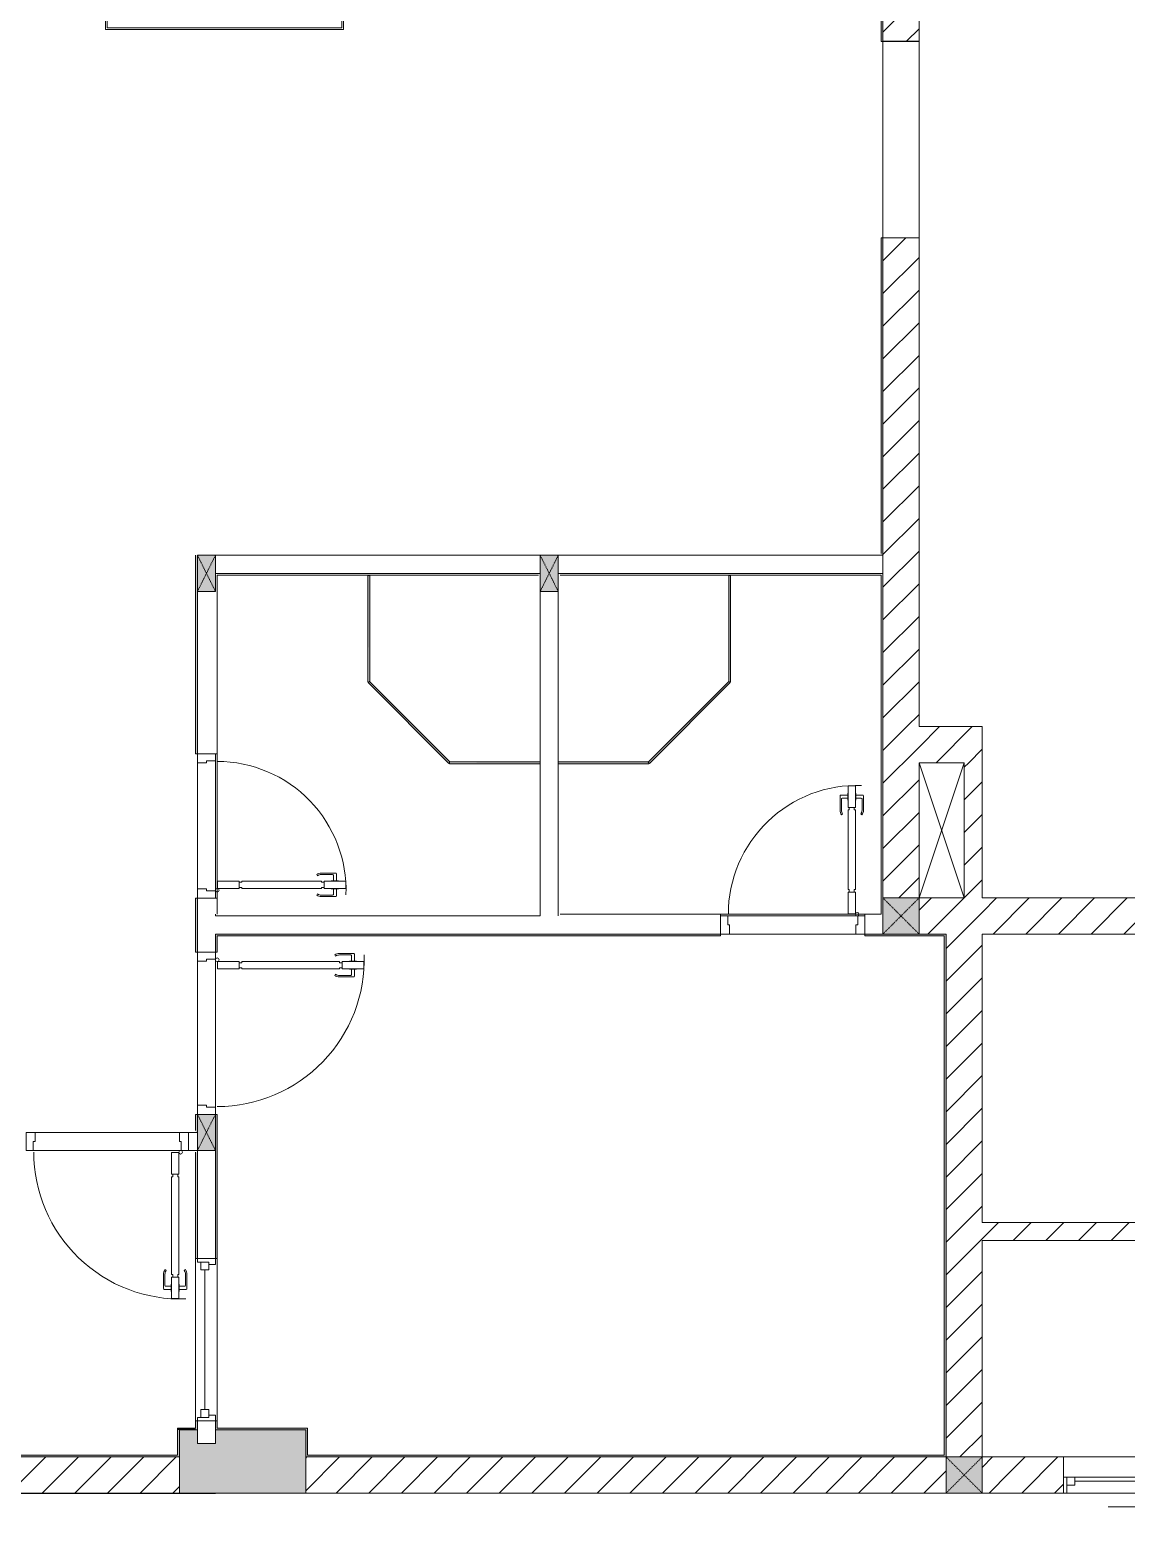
# Model space of a CAD drawing. Header units: millimetres. Extents: x 31499 to 223976, y 3719 to 80291.
# Drawn here: x 133744 to 139823, y 17135 to 25352 of the extents above; entities that cross this region are included whole.
import ezdxf

# ---------------------------------------------------------------- set-up
doc = ezdxf.new("R2010")
doc.units = ezdxf.units.MM
doc.linetypes.add('IMPORT-Dash _2_', pattern=[6, 3, -3])
for name, color, linetype, lineweight in [('0-2', 170, 'Continuous', 9), ('A-DETL-GENF-7', 170, 'Continuous', 9), ('A-DOOR-2', 170, 'Continuous', 9), ('A-FLOR-1', 170, 'Continuous', 9), ('A-GLAZ-5', 170, 'Continuous', 9), ('A-GLAZ-CURT-3', 170, 'Continuous', 9), ('A-WALL-1', 170, 'Continuous', 9), ('A-WALL-PATT-3', 170, 'Continuous', 9), ('A_1404_dwg-1', 170, 'Continuous', 9), ('I-WALL', 170, 'Continuous', 9), ('I-WALL-1', 170, 'Continuous', 9), ('S-COLS-1', 170, 'Continuous', 9), ('S-COLS-12', 170, 'IMPORT-Dash _2_', 9), ('S-COLS-2', 170, 'Continuous', 9), ('S-COLS-4', 170, 'Continuous', 9), ('S-COLS-HDLN-1', 170, 'IMPORT-Dash _2_', 9)]:
    doc.layers.add(name, color=color, linetype=linetype, lineweight=lineweight)
pattern_1 = [(45, (0, 0), (-90.50967, 90.50967), [])]

# ---------------------------------------------------------------- blocks, each defined once
blk = doc.blocks.new('A_1404_dwg_NCV_TKTC_KET CAU_rvt-1-TKTC_MB HOÀN THIỆN SÀN TẦNG 3-4-4819833-KeyPlan-CH2A_Tầng 3 - Tầng 8')
at = {"layer": 'S-COLS-1'}
blk.add_hatch(color=256, dxfattribs=at).paths.add_polyline_path([(38652.6, 17236.9), (38652.6, 17586.9), (38152.6, 17586.9), (38152.6, 17511.9), (38052.6, 17511.9), (38052.6, 17586.9), (37952.6, 17586.9), (37952.6, 17236.9), (38152.6, 17236.9)])
at = {"layer": 'A-FLOR-1'}
for p, q in [((42052.6, 24197.4), (42052.6, 25287.4)), ((42052.7, 20536.9), (42052.7, 21286.9)), ((36152.5, 17235.3), (38152.6, 17235.3))]:
    blk.add_line(p, q, dxfattribs=at)
at = {"layer": 'S-COLS-2'}
blk.add_line((38052.6, 17586.9), (37952.6, 17586.9), dxfattribs=at)
at = {"layer": 'S-COLS-2', "flags": 128}
blk.add_lwpolyline([(37952.6, 17436.9), (37952.6, 17236.9), (38652.6, 17236.9), (38652.6, 17436.9)], dxfattribs=at)
blk = doc.blocks.new('A_1404_dwg_DOOR_CW_01 CANH MO-PANEL KINH - DIW_01-900x2200-CỬA GỖ VÂN LAMINATE-V95-TKTC_MB HOÀN THIỆN SÀN TẦNG 3-4-4819903-KeyPlan-CH2A_Tầng 3 - Tầng 8')
at = {"layer": 'A-DETL-GENF-7'}
for p, q in [((38813.8, 28420.8), (38818.3, 28414.2)), ((38839.6, 28428.9), (38919.1, 28428.9)), ((38902.1, 28420.9), (38839.6, 28420.9)), ((38906.1, 28385.9), (38906.1, 28416.9)), ((38923.1, 28385.9), (38923.1, 28424.9)), ((38813.8, 28307.1), (38818.3, 28313.6)), ((38902.1, 28306.9), (38839.6, 28306.9)), ((38839.6, 28298.9), (38919.1, 28298.9)), ((38906.1, 28341.9), (38906.1, 28310.9)), ((38923.1, 28341.9), (38923.1, 28302.9))]:
    blk.add_line(p, q, dxfattribs=at)
at = {"layer": 'A-DETL-GENF-7', "flags": 128}
for points in [[(38284.6, 28343.9), (38284.6, 28383.9), (38164.6, 28383.9), (38164.6, 28343.9)], [(38298.6, 28349.9), (38298.6, 28343.9), (38840.6, 28343.9), (38840.6, 28349.9), (38854.6, 28349.9), (38854.6, 28377.9), (38840.6, 28377.9), (38840.6, 28383.9), (38298.6, 28383.9), (38298.6, 28377.9), (38284.6, 28377.9), (38284.6, 28349.9)], [(38974.6, 28383.9), (38974.6, 28343.9), (38854.6, 28343.9), (38854.6, 28383.9)], [(38894.8, 28385.9), (38894.8, 28383.9), (38934.3, 28383.9), (38934.3, 28385.9)], [(38894.8, 28341.9), (38894.8, 28343.9), (38934.3, 28343.9), (38934.3, 28341.9)]]:
    blk.add_lwpolyline(points, close=True, dxfattribs=at)
at = {"layer": 'A-DETL-GENF-7'}
blk.add_circle((38162.6, 28393.9), 10, dxfattribs=at)
for centre, radius, start, end in [((38162.6, 28393.9), 814, 270, 2), ((38839.6, 28383.9), 45, 90, 125), ((38839.6, 28383.9), 37, 90, 125), ((38902.1, 28416.9), 4, 0, 90), ((38919.1, 28424.9), 4, 0, 90), ((38839.6, 28343.9), 45, 235, 270), ((38839.6, 28343.9), 37, 235, 270), ((38902.1, 28310.9), 4, 270, 0), ((38919.1, 28302.9), 4, 270, 0)]:
    blk.add_arc(centre, radius, start, end, dxfattribs=at)
at = {"layer": 'A-DOOR-2'}
blk.add_line((38152.6, 28393.9), (38152.6, 28368.9), dxfattribs=at)
at = {"layer": 'A-DOOR-2', "flags": 128}
blk.add_lwpolyline([(38052.6, 28436.9), (38052.6, 28386.9), (38102.6, 28386.9), (38102.6, 28396.9), (38152.6, 28396.9), (38152.6, 28436.9)], close=True, dxfattribs=at)
blk.add_lwpolyline([(38152.6, 27536.9), (38152.6, 27576.9), (38102.6, 27576.9), (38102.6, 27586.9), (38052.6, 27586.9), (38052.6, 27536.9)], dxfattribs=at)
blk = doc.blocks.new('A_1404_dwg_DOOR_CW_01 CANH MO-PANEL KINH - DIG_02-800x2200-CỬA NHÔM KÍNH-V60-TKTC_MB HOÀN THIỆN SÀN TẦNG 3-4-4819851-KeyPlan-CH2A_Tầng 3 - Tầng 8')
at = {"layer": 'A-DETL-GENF-7'}
for p, q in [((104712.9, 29523.9), (104712.9, 29603.4)), ((104755.9, 29607.4), (104716.9, 29607.4)), ((104720.9, 29586.4), (104720.9, 29523.9)), ((104755.9, 29590.4), (104724.9, 29590.4)), ((104799.9, 29607.4), (104838.9, 29607.4)), ((104799.9, 29590.4), (104830.9, 29590.4)), ((104834.9, 29586.4), (104834.9, 29523.9)), ((104842.9, 29523.9), (104842.9, 29603.4)), ((104721.1, 29498.1), (104727.6, 29502.7)), ((104834.8, 29498.1), (104828.2, 29502.7))]:
    blk.add_line(p, q, dxfattribs=at)
at = {"layer": 'A-DETL-GENF-7', "flags": 128}
for points in [[(104755.9, 29579.2), (104757.9, 29579.2), (104757.9, 29618.7), (104755.9, 29618.7)], [(104797.9, 29658.9), (104757.9, 29658.9), (104757.9, 29538.9), (104797.9, 29538.9)], [(104799.9, 29579.2), (104797.9, 29579.2), (104797.9, 29618.7), (104799.9, 29618.7)], [(104763.9, 29082.9), (104757.9, 29082.9), (104757.9, 29524.9), (104763.9, 29524.9), (104763.9, 29538.9), (104791.9, 29538.9), (104791.9, 29524.9), (104797.9, 29524.9), (104797.9, 29082.9), (104791.9, 29082.9), (104791.9, 29068.9), (104763.9, 29068.9)], [(104757.9, 29068.9), (104797.9, 29068.9), (104797.9, 28948.9), (104757.9, 28948.9)]]:
    blk.add_lwpolyline(points, close=True, dxfattribs=at)
at = {"layer": 'A-DETL-GENF-7'}
blk.add_circle((104807.9, 28946.9), 10, dxfattribs=at)
for centre, radius, start, end in [((104807.9, 28946.9), 714, 88, 180), ((104716.9, 29603.4), 4, 90, 180), ((104724.9, 29586.4), 4, 90, 180), ((104830.9, 29586.4), 4, 0, 90), ((104838.9, 29603.4), 4, 0, 90), ((104757.9, 29523.9), 45, 180, 215), ((104757.9, 29523.9), 37, 180, 215), ((104797.9, 29523.9), 37, 325, 0), ((104797.9, 29523.9), 45, 325, 0)]:
    blk.add_arc(centre, radius, start, end, dxfattribs=at)
at = {"layer": 'A-DOOR-2'}
blk.add_line((104807.9, 28936.9), (104782.9, 28936.9), dxfattribs=at)
at = {"layer": 'A-DOOR-2', "flags": 128}
for points in [[(104050.9, 28836.9), (104050.9, 28936.9), (104090.9, 28936.9), (104090.9, 28886.9), (104100.9, 28886.9), (104100.9, 28836.9)], [(104800.9, 28836.9), (104800.9, 28886.9), (104810.9, 28886.9), (104810.9, 28936.9), (104850.9, 28936.9), (104850.9, 28836.9)]]:
    blk.add_lwpolyline(points, close=True, dxfattribs=at)
blk = doc.blocks.new('A_1404_dwg_M_Fixed - 900 x 1400-901191-TKTC_MB HOÀN THIỆN SÀN TẦNG 3-4-4819853-KeyPlan-CH2A_Tầng 3 - Tầng 8')
at = {"layer": 'A-GLAZ-5'}
blk.add_line((107013.5, 28877.9), (107787.5, 28877.9), dxfattribs=at)
at = {"layer": 'A-GLAZ-5', "flags": 128}
for points in [[(106982.5, 28899.9), (106982.5, 28936.9), (106950.5, 28936.9)], [(107818.5, 28899.9), (107818.5, 28936.9), (107850.5, 28936.9)], [(106950.5, 28836.9), (106969.5, 28836.9), (106969.5, 28899.9), (107013.5, 28899.9), (107013.5, 28855.9), (106969.5, 28855.9)], [(107831.5, 28855.9), (107787.5, 28855.9), (107787.5, 28899.9), (107831.5, 28899.9), (107831.5, 28836.9), (107849.4, 28836.9)]]:
    blk.add_lwpolyline(points, dxfattribs=at)
blk = doc.blocks.new('A_1404_dwg_System Panel - Glazed-901218-TKTC_MB HOÀN THIỆN SÀN TẦNG 3-4-4819900-KeyPlan-CH2A_Tầng 3 - Tầng 8')
at = {"layer": 'A-GLAZ-CURT-3'}
blk.add_hatch(color=256, dxfattribs=at).paths.add_polyline_path([(41007.6, 64948.9), (41002.6, 65539.6), (40997.6, 65536.1), (40997.6, 64948.9)])
blk.add_line((41007.6, 64948.9), (41007.6, 65539.6), dxfattribs=at)
at = {"layer": 'A-GLAZ-CURT-3', "flags": 128}
blk.add_lwpolyline([(40997.6, 65537.5), (40997.6, 64948.9), (41007.6, 64948.9)], dxfattribs=at)
blk = doc.blocks.new('A_1404_dwg_System Panel - Glazed-901219-TKTC_MB HOÀN THIỆN SÀN TẦNG 3-4-V112-KeyPlan-CH2A_Tầng 3 - Tầng 8')
at = {"layer": 'A-GLAZ-CURT-3'}
blk.add_hatch(color=256, dxfattribs=at).paths.add_polyline_path([(39446.8, 29483), (39450.3, 29493.6), (39002.6, 29934.3), (38999, 29930.7), (39409, 29520.8)])
blk.add_line((38999, 29930.7), (39446.8, 29483), dxfattribs=at)
at = {"layer": 'A-GLAZ-CURT-3', "flags": 128}
blk.add_lwpolyline([(39452.4, 29491.5), (39006.1, 29937.8), (38999, 29930.7)], dxfattribs=at)
blk = doc.blocks.new('A_1404_dwg_System Panel - Glazed-901217-TKTC_MB HOÀN THIỆN SÀN TẦNG 3-4-V113-KeyPlan-CH2A_Tầng 3 - Tầng 8')
at = {"layer": 'A-GLAZ-CURT-3'}
blk.add_hatch(color=256, dxfattribs=at).paths.add_polyline_path([(39453.8, 29481.5), (39952.6, 29481.5), (39952.6, 29491.5), (39450.3, 29486.5), (39450.3, 29481.5)])
at = {"layer": 'A-GLAZ-CURT-3', "flags": 128}
blk.add_lwpolyline([(39450.3, 29481.5), (39952.6, 29481.5), (39952.6, 29491.5), (39450.3, 29491.5)], close=True, dxfattribs=at)
blk = doc.blocks.new('A_1404_dwg_G1_SOF - BO TRU - 100x200-746114-TKTC_MB HOÀN THIỆN SÀN TẦNG 3-4-4819846-KeyPlan-CH2A_Tầng 3 - Tầng 8')
at = {"layer": 'S-COLS-1'}
blk.add_hatch(color=256, dxfattribs=at).paths.add_polyline_path([(49952.6, 40036.9), (49952.6, 40236.9), (49852.6, 40236.9), (49852.6, 40036.9)])
at = {"layer": 'S-COLS-1', "flags": 128}
blk.add_lwpolyline([(49852.6, 40036.9), (49852.6, 40236.9), (49952.6, 40236.9), (49952.6, 40036.9)], close=True, dxfattribs=at)
at = {"layer": 'S-COLS-HDLN-1'}
for p, q in [((49952.6, 40036.9), (49852.6, 40236.9)), ((49852.6, 40036.9), (49952.6, 40236.9))]:
    blk.add_line(p, q, dxfattribs=at)
blk = doc.blocks.new('A_1404_dwg_DOOR_CW_01 CANH MO-PANEL KINH - DIG_01-900x2200-CỬA NHÔM KÍNH-901226-TKTC_MB HOÀN THIỆN SÀN TẦNG 3-4-4819905-KeyPlan-CH2A_Tầng 3 - Tầng 8')
at = {"layer": 'A-DETL-GENF-7'}
for p, q in [((37864.6, 26649.9), (37864.6, 26570.4)), ((37872.6, 26587.4), (37872.6, 26649.9)), ((37872.7, 26675.7), (37879.3, 26671.2)), ((37986.4, 26675.7), (37979.9, 26671.2)), ((37986.6, 26587.4), (37986.6, 26649.9)), ((37994.6, 26649.9), (37994.6, 26570.4)), ((37907.6, 26566.4), (37868.6, 26566.4)), ((37907.6, 26583.4), (37876.6, 26583.4)), ((37951.6, 26583.4), (37982.6, 26583.4)), ((37951.6, 26566.4), (37990.6, 26566.4))]:
    blk.add_line(p, q, dxfattribs=at)
at = {"layer": 'A-DETL-GENF-7', "flags": 128}
for points in [[(37909.6, 27204.9), (37949.6, 27204.9), (37949.6, 27324.9), (37909.6, 27324.9)], [(37915.6, 27190.9), (37909.6, 27190.9), (37909.6, 26648.9), (37915.6, 26648.9), (37915.6, 26634.9), (37943.6, 26634.9), (37943.6, 26648.9), (37949.6, 26648.9), (37949.6, 27190.9), (37943.6, 27190.9), (37943.6, 27204.9), (37915.6, 27204.9)], [(37949.6, 26514.9), (37909.6, 26514.9), (37909.6, 26634.9), (37949.6, 26634.9)], [(37907.6, 26594.7), (37909.6, 26594.7), (37909.6, 26555.2), (37907.6, 26555.2)], [(37951.6, 26594.7), (37949.6, 26594.7), (37949.6, 26555.2), (37951.6, 26555.2)]]:
    blk.add_lwpolyline(points, close=True, dxfattribs=at)
at = {"layer": 'A-DETL-GENF-7'}
blk.add_circle((37959.6, 27326.9), 10, dxfattribs=at)
for centre, radius, start, end in [((37959.6, 27326.9), 814, 180, 272), ((37909.6, 26649.9), 45, 145, 180), ((37909.6, 26649.9), 37, 145, 180), ((37949.6, 26649.9), 37, 0, 35), ((37949.6, 26649.9), 45, 0, 35), ((37868.6, 26570.4), 4, 180, 270), ((37876.6, 26587.4), 4, 180, 270), ((37982.6, 26587.4), 4, 270, 0), ((37990.6, 26570.4), 4, 270, 0)]:
    blk.add_arc(centre, radius, start, end, dxfattribs=at)
at = {"layer": 'A-DOOR-2'}
blk.add_line((37959.6, 27336.9), (37934.6, 27336.9), dxfattribs=at)
at = {"layer": 'A-DOOR-2', "flags": 128}
for points in [[(37152.6, 27436.9), (37102.6, 27436.9), (37102.6, 27336.9), (37142.6, 27336.9), (37142.6, 27386.9), (37152.6, 27386.9)], [(38002.6, 27436.9), (37952.6, 27436.9), (37952.6, 27386.9), (37962.6, 27386.9), (37962.6, 27336.9), (38002.6, 27336.9)]]:
    blk.add_lwpolyline(points, close=True, dxfattribs=at)
blk = doc.blocks.new('A_1404_dwg_System Panel - Glazed-901212-TKTC_MB HOÀN THIỆN SÀN TẦNG 3-4-V114-KeyPlan-CH2A_Tầng 3 - Tầng 8')
at = {"layer": 'A-GLAZ-CURT-3'}
blk.add_hatch(color=256, dxfattribs=at).paths.add_polyline_path([(40551.3, 29481.5), (40554.8, 29486.5), (40551.3, 29491.5), (40052.6, 29491.5), (40052.6, 29481.5)])
at = {"layer": 'A-GLAZ-CURT-3', "flags": 128}
blk.add_lwpolyline([(40552.8, 29491.5), (40052.6, 29491.5), (40052.6, 29481.5), (40554.8, 29481.5)], dxfattribs=at)
blk = doc.blocks.new('A_1404_dwg_System Panel - Glazed-901210-TKTC_MB HOÀN THIỆN SÀN TẦNG 3-4-4819895-KeyPlan-CH2A_Tầng 3 - Tầng 8')
at = {"layer": 'A-GLAZ-CURT-3'}
blk.add_hatch(color=256, dxfattribs=at).paths.add_polyline_path([(38999, 64948.9), (39007.6, 64948.9), (39002.6, 65539.6), (38997.6, 65539.6), (38997.6, 64948.9)])
blk.add_line((39007.6, 64948.9), (39007.6, 65537.5), dxfattribs=at)
at = {"layer": 'A-GLAZ-CURT-3', "flags": 128}
blk.add_lwpolyline([(38997.6, 65539.6), (38997.6, 64948.9), (39007.6, 64948.9)], dxfattribs=at)
blk = doc.blocks.new('A_1404_dwg_System Panel - Glazed-901211-TKTC_MB HOÀN THIỆN SÀN TẦNG 3-4-V115-KeyPlan-CH2A_Tầng 3 - Tầng 8')
at = {"layer": 'A-GLAZ-CURT-3'}
blk.add_hatch(color=256, dxfattribs=at).paths.add_polyline_path([(40558.4, 29483), (41002.6, 29934.3), (40997.6, 29936.3), (40554.8, 29486.5)])
at = {"layer": 'A-GLAZ-CURT-3', "flags": 128}
blk.add_lwpolyline([(40999, 29937.8), (40551.3, 29490.1), (40558.4, 29483), (41006.1, 29930.7)], close=True, dxfattribs=at)
blk = doc.blocks.new('A_1404_dwg_NCV_TKTC_TANG 3 - 4_rvt-1-TKTC_MB HOÀN THIỆN SÀN TẦNG 3-4-4819943-KeyPlan-CH2A_Tầng 3 - Tầng 8')
at = {"layer": 'A-WALL-PATT-3'}
h = blk.add_hatch(color=256, dxfattribs=at)
h.paths.add_polyline_path([(41842.6, 22436.9), (41852.6, 22436.9), (41852.6, 24196.5), (41842.6, 24196.5)])
h.paths.add_polyline_path([(41842.6, 25286.5), (41852.6, 25287.4), (41852.6, 25436.9), (41842.6, 25436.9), (41842.6, 25287.4)])
h = blk.add_hatch(color=256, dxfattribs=at)
h.paths.add_polyline_path([(38052.6, 19236.9), (38052.6, 19336.9), (38042.6, 19336.9), (38042.6, 19236.9)])
h.paths.add_polyline_path([(38042.6, 20236.9), (38052.6, 20236.9), (38052.6, 20536.5), (38042.6, 20536.5)])
h.paths.add_polyline_path([(38052.6, 21336.5), (38052.6, 22436.9), (38042.6, 22436.9), (38042.6, 21336.5)])
h = blk.add_hatch(color=256, dxfattribs=at)
h.paths.add_polyline_path([(38652.6, 20326.9), (40952.6, 20326.9), (40952.6, 20336.9), (38152.6, 20336.9), (38152.6, 20326.9), (38652.6, 20326.9)])
h.paths.add_polyline_path([(41852.6, 20326.9), (42202.6, 20326.9), (42202.6, 20336.9), (41752.6, 20336.9), (41752.6, 20326.9)])
h = blk.add_hatch(color=256, dxfattribs=at)
h.paths.add_polyline_path([(38152.6, 17596.9), (38162.6, 17596.9), (38162.6, 17636.9), (38152.6, 17636.9)])
h.paths.add_polyline_path([(38162.6, 18536.9), (38162.6, 19336.9), (38152.6, 19336.9), (38152.6, 18536.9)])
h.paths.add_polyline_path([(38152.6, 20236.9), (38162.6, 20236.9), (38162.6, 20326.9), (38152.6, 20326.9)])
for points in [[(42202.6, 17436.9), (42202.6, 20326.9), (42192.6, 20326.9), (42192.6, 17436.9)], [(37952.6, 17587.4), (38042.6, 17587.4), (38042.6, 17597.4), (37942.6, 17597.4), (37942.6, 17587.4), (37952.5, 17587.4)], [(37952.6, 17446.9), (37952.5, 17587.4), (37942.6, 17586.9), (37942.6, 17446.9)], [(38162.6, 17586.9), (38652.6, 17586.9), (38652.6, 17596.9), (38152.6, 17596.9), (38152.6, 17586.9)], [(38662.6, 17446.9), (38662.6, 17596.9), (38652.6, 17596.9), (38652.6, 17446.9)], [(37942.6, 17436.9), (37952.6, 17436.9), (37952.6, 17446.9), (36352.6, 17446.9), (36352.6, 17436.9)], [(42052.6, 17436.9), (42192.6, 17436.9), (42192.6, 17446.9), (38652.6, 17446.9), (38652.6, 17436.9), (41752.6, 17436.9)]]:
    blk.add_hatch(color=256, dxfattribs=at).paths.add_polyline_path(points)
h = blk.add_hatch(color=256, dxfattribs=at)
h.paths.add_polyline_path([(38052.6, 17587.4), (38052.6, 17636.9), (38042.6, 17636.9), (38042.6, 17587.4)])
h.paths.add_polyline_path([(38052.6, 18536.9), (38052.6, 19126.9), (38042.6, 19126.9), (38042.6, 18536.9)])
at = {"layer": 'A-FLOR-1'}
for p, q in [((41852.4, 25286.5), (41852.4, 24196.5)), ((39002.6, 22325), (39002.6, 22326.9)), ((41002.6, 22326.9), (41002.6, 22325)), ((38152.6, 20576.5), (38152.6, 21296.5)), ((41712.6, 20436.9), (40992.6, 20436.9)), ((41702.6, 20336.9), (41002.6, 20336.9)), ((41002.6, 20336.9), (41702.6, 20336.9)), ((38052.6, 19386.9), (38052.6, 20186.9)), ((38152.6, 20196.9), (38152.6, 19376.9)), ((37142.6, 19136.9), (37962.6, 19136.9))]:
    blk.add_line(p, q, dxfattribs=at)
at = {"layer": 'A-FLOR-1', "flags": 128}
for points in [[(41852.6, 25286.5), (41852.6, 24196.5), (42052.4, 24196.5), (42052.4, 25286.5)], [(38052.6, 20586.5), (38052.6, 21286.5)], [(37152.6, 19236.9), (37952.6, 19236.9)]]:
    blk.add_lwpolyline(points, close=True, dxfattribs=at)
at = {"layer": 'A-WALL-1'}
for p, q in [((39952.6, 22436.9), (38152.6, 22436.9)), ((38152.6, 22336.9), (39952.6, 22336.9)), ((38052.6, 22236.9), (38052.6, 21336.5)), ((39952.6, 22236.9), (39952.6, 21291.5)), ((40052.6, 21291.5), (40052.6, 22236.9)), ((38052.6, 21336.5), (38152.6, 21336.5)), ((38052.6, 20586.5), (38052.6, 21286.5)), ((39952.6, 21291.5), (39952.6, 21281.5)), ((40052.6, 21281.5), (40052.6, 21291.5)), ((40052.6, 20436.9), (40052.6, 21281.5)), ((38152.6, 20536.5), (38052.6, 20536.5)), ((38052.6, 20536.5), (38052.6, 20236.9)), ((40952.6, 20336.9), (40952.6, 20436.9)), ((41752.6, 20436.9), (41752.6, 20336.9)), ((41852.6, 20336.9), (41852.6, 20436.9)), ((38152.6, 20236.9), (38152.6, 20326.9)), ((40052.6, 20336.9), (40952.6, 20336.9)), ((41702.6, 20336.9), (41002.6, 20336.9)), ((41752.6, 20336.9), (41852.6, 20336.9)), ((38052.6, 20236.9), (38152.6, 20236.9)), ((38052.6, 19386.9), (38052.6, 20186.9)), ((38152.6, 20196.9), (38152.6, 19376.9)), ((38002.6, 19236.9), (38002.6, 19136.9)), ((38042.6, 19236.9), (38002.6, 19236.9)), ((38052.6, 19236.9), (38042.6, 19236.9)), ((38002.6, 19136.9), (38052.6, 19136.9)), ((38052.6, 19136.9), (38052.6, 19126.9)), ((38052.6, 19126.9), (38052.6, 18536.9)), ((38152.6, 18536.9), (38152.6, 19136.9)), ((38052.6, 18536.9), (38152.6, 18536.9)), ((38152.6, 17636.9), (38052.6, 17636.9)), ((38052.6, 17636.9), (38052.6, 17587.4)), ((38152.6, 17596.9), (38152.6, 17636.9))]:
    blk.add_line(p, q, dxfattribs=at)
at = {"layer": 'A-WALL-1', "flags": 128}
for points in [[(40052.6, 22336.9), (41852.6, 22336.9), (41852.6, 22436.9), (40052.6, 22436.9)], [(39952.6, 21281.5), (39952.6, 20436.9), (38152.6, 20436.9), (38152.6, 20446.9)], [(38152.6, 20326.9), (38152.6, 20336.9), (40052.6, 20336.9)], [(38052.6, 17587.4), (38052.6, 17511.9), (38152.6, 17511.9), (38152.6, 17596.9)]]:
    blk.add_lwpolyline(points, dxfattribs=at)
at = {"layer": 'I-WALL'}
for p, q in [((38052.6, 21336.5), (38052.6, 22236.9)), ((38162.6, 21336.5), (38162.6, 20536.5)), ((38052.6, 20236.9), (38052.6, 20536.5)), ((40952.6, 20446.9), (41752.6, 20446.9)), ((38152.6, 20326.9), (38152.6, 20236.9)), ((40952.6, 20336.9), (40052.6, 20336.9)), ((41852.6, 20336.9), (41752.6, 20336.9)), ((38052.6, 18536.9), (38052.6, 19126.9)), ((38152.6, 19136.9), (38152.6, 18536.9)), ((38042.6, 17636.9), (38042.6, 18536.9)), ((38162.6, 18536.9), (38162.6, 17636.9)), ((38052.6, 17587.4), (38052.6, 17636.9)), ((38152.6, 17636.9), (38152.6, 17596.9))]:
    blk.add_line(p, q, dxfattribs=at)
at = {"layer": 'I-WALL-1'}
for p, q in [((40052.6, 20446.9), (40052.6, 20436.9)), ((42052.6, 20336.9), (41852.6, 20336.9)), ((38042.6, 19236.9), (38052.6, 19236.9))]:
    blk.add_line(p, q, dxfattribs=at)
at = {"layer": 'I-WALL-1', "flags": 128}
blk.add_lwpolyline([(38862.7, 25436.9), (38852.7, 25436.9), (38852.7, 25361.9), (37552.7, 25361.9), (37552.7, 25426.9), (37552.7, 25436.9), (35052.6, 25436.9), (35052.6, 25426.9), (35052.6, 25113.5), (35062.6, 25113.5), (35062.6, 25426.9), (37542.7, 25426.9), (37542.7, 25351.9), (37552.7, 25351.9), (38862.7, 25351.9), (38862.7, 25361.9), (38862.7, 25426.9), (41842.6, 25426.9), (41842.6, 25286.5), (41852.6, 25286.5), (41852.6, 25436.9), (41842.6, 25436.9)], close=True, dxfattribs=at)
for points in [[(41842.6, 22436.9), (41852.6, 22436.9), (41852.6, 24196.5), (41842.6, 24196.5), (41842.6, 22446.9)], [(38042.6, 22436.9), (38042.6, 21336.5), (38052.6, 21336.5)], [(39952.6, 22336.9), (38162.6, 22336.9), (38152.6, 22336.9)], [(38152.6, 21336.5), (38162.6, 21336.5), (38162.6, 22326.9), (39942.6, 22326.9)], [(41852.6, 20436.9), (41852.6, 20446.9), (41852.6, 22326.9), (41852.6, 22336.9), (40062.6, 22336.9)], [(40062.6, 22326.9), (41842.6, 22326.9), (41842.6, 20446.9), (41752.6, 20446.9), (41752.6, 20436.9)], [(38052.6, 20536.5), (38042.6, 20536.5), (38042.6, 20236.9), (38052.6, 20236.9)], [(38162.6, 20446.9), (38162.6, 20536.5), (38152.6, 20536.5)], [(40952.6, 20436.9), (40952.6, 20446.9), (40062.6, 20446.9)], [(38152.6, 20236.9), (38162.6, 20236.9), (38162.6, 20326.9), (40952.6, 20326.9), (40952.6, 20336.9)], [(40052.6, 20336.9), (38152.6, 20336.9), (38152.6, 20326.9)], [(41752.6, 20336.9), (41752.6, 20326.9), (42192.6, 20326.9), (42192.6, 17446.9), (38662.6, 17446.9), (38662.6, 17596.9), (38652.6, 17596.9), (38162.6, 17596.9), (38162.6, 17636.9), (38152.6, 17636.9)], [(38152.6, 17596.9), (38152.6, 17586.9), (38652.6, 17586.9), (38652.6, 17446.9), (38652.6, 17436.9), (42192.6, 17436.9), (42202.6, 17436.9), (42202.6, 20326.9), (42202.6, 20336.9), (42052.6, 20336.9)], [(38052.6, 19336.9), (38042.6, 19336.9), (38042.6, 19246.9)], [(38152.6, 18536.9), (38162.6, 18536.9), (38162.6, 19336.9), (38152.6, 19336.9)], [(38042.6, 19126.9), (38042.6, 18536.9), (38052.6, 18536.9)], [(38052.6, 17636.9), (38042.6, 17636.9), (38042.6, 17597.4), (37942.6, 17597.4), (37942.6, 17587.4), (37942.6, 17446.9), (36352.6, 17446.9), (36352.6, 17436.9), (37952.6, 17436.9), (37952.6, 17446.9), (37952.6, 17587.4), (38042.6, 17587.4), (38052.6, 17587.4)]]:
    blk.add_lwpolyline(points, dxfattribs=at)
for name, p in [('A_1404_dwg_G1_SOF - BO TRU - 100x200-746114-TKTC_MB HOÀN THIỆN SÀN TẦNG 3-4-4819846-KeyPlan-CH2A_Tầng 3 - Tầng 8', (-11800, -17800)), ('A_1404_dwg_G1_SOF - BO TRU - 100x200-746114-TKTC_MB HOÀN THIỆN SÀN TẦNG 3-4-4819846-KeyPlan-CH2A_Tầng 3 - Tầng 8', (-9900, -17800)), ('A_1404_dwg_System Panel - Glazed-901219-TKTC_MB HOÀN THIỆN SÀN TẦNG 3-4-V112-KeyPlan-CH2A_Tầng 3 - Tầng 8', (0, -8200)), ('A_1404_dwg_System Panel - Glazed-901211-TKTC_MB HOÀN THIỆN SÀN TẦNG 3-4-V115-KeyPlan-CH2A_Tầng 3 - Tầng 8', (0, -8200)), ('A_1404_dwg_System Panel - Glazed-901217-TKTC_MB HOÀN THIỆN SÀN TẦNG 3-4-V113-KeyPlan-CH2A_Tầng 3 - Tầng 8', (0, -8200)), ('A_1404_dwg_System Panel - Glazed-901212-TKTC_MB HOÀN THIỆN SÀN TẦNG 3-4-V114-KeyPlan-CH2A_Tầng 3 - Tầng 8', (0, -8200)), ('A_1404_dwg_DOOR_CW_01 CANH MO-PANEL KINH - DIG_02-800x2200-CỬA NHÔM KÍNH-V60-TKTC_MB HOÀN THIỆN SÀN TẦNG 3-4-4819851-KeyPlan-CH2A_Tầng 3 - Tầng 8', (-63098.4, -8500)), ('A_1404_dwg_DOOR_CW_01 CANH MO-PANEL KINH - DIW_01-900x2200-CỬA GỖ VÂN LAMINATE-V95-TKTC_MB HOÀN THIỆN SÀN TẦNG 3-4-4819903-KeyPlan-CH2A_Tầng 3 - Tầng 8', (0, -8200)), ('A_1404_dwg_G1_SOF - BO TRU - 100x200-746114-TKTC_MB HOÀN THIỆN SÀN TẦNG 3-4-4819846-KeyPlan-CH2A_Tầng 3 - Tầng 8', (-11800, -20900)), ('A_1404_dwg_DOOR_CW_01 CANH MO-PANEL KINH - DIG_01-900x2200-CỬA NHÔM KÍNH-901226-TKTC_MB HOÀN THIỆN SÀN TẦNG 3-4-4819905-KeyPlan-CH2A_Tầng 3 - Tầng 8', (0, -8200))]:
    blk.add_blockref(name, p)
for name, p, rotation in [('A_1404_dwg_System Panel - Glazed-901218-TKTC_MB HOÀN THIỆN SÀN TẦNG 3-4-4819900-KeyPlan-CH2A_Tầng 3 - Tầng 8', (80005.1, 87273.9), 180), ('A_1404_dwg_System Panel - Glazed-901210-TKTC_MB HOÀN THIỆN SÀN TẦNG 3-4-4819895-KeyPlan-CH2A_Tầng 3 - Tầng 8', (80005.1, 87273.9), 180), ('A_1404_dwg_DOOR_CW_01 CANH MO-PANEL KINH - DIG_02-800x2200-CỬA NHÔM KÍNH-V60-TKTC_MB HOÀN THIỆN SÀN TẦNG 3-4-4819851-KeyPlan-CH2A_Tầng 3 - Tầng 8', (9215.6, 125387.5), 270), ('A_1404_dwg_M_Fixed - 900 x 1400-901191-TKTC_MB HOÀN THIỆN SÀN TẦNG 3-4-4819853-KeyPlan-CH2A_Tầng 3 - Tầng 8', (9215.6, 125487.5), 270)]:
    blk.add_blockref(name, p, dxfattribs=dict(rotation=rotation))
blk = doc.blocks.new('A_1404_dwg_1_FAMILY RVT - W01-WxH 1400x1400xmm-V4-TKTC_MB HOÀN THIỆN SÀN TẦNG 3-4-V118-KeyPlan-CH2A_Tầng 3 - Tầng 8')
at = {"layer": 'A-GLAZ-5'}
for p, q in [((42871.6, 17236.9), (42871.6, 17325.8)), ((43530.3, 17303.6), (42916.1, 17303.6)), ((43530.3, 17281.4), (43574.8, 17281.4)), ((44189.1, 17259.2), (43574.8, 17259.2)), ((44233.5, 17236.9), (44233.5, 17325.8)), ((43574.8, 17236.9), (43530.3, 17236.9)), ((43304.2, 17160.7), (43101, 17160.7))]:
    blk.add_line(p, q, dxfattribs=at)
at = {"layer": 'A-GLAZ-5', "flags": 128}
for points in [[(44252.6, 17236.9), (44252.6, 17436.9), (42852.6, 17436.9), (42852.6, 17236.9), (44252.6, 17236.9), (44189.1, 17236.9)], [(44252.6, 17325.8), (44233.5, 17325.8), (43574.8, 17325.8), (43530.3, 17325.8), (42916.1, 17325.8), (42852.6, 17325.8)], [(43530.3, 17325.8), (43530.3, 17236.9), (42871.6, 17236.9), (42852.6, 17236.9)], [(42871.6, 17281.4), (42916.1, 17281.4), (42916.1, 17325.8)], [(43574.8, 17325.8), (43574.8, 17236.9), (44189.1, 17236.9), (44189.1, 17281.4), (44233.5, 17281.4)], [(43253.4, 17135.3), (43304.2, 17160.7), (43253.4, 17186.1)]]:
    blk.add_lwpolyline(points, dxfattribs=at)
blk = doc.blocks.new('A_1404_dwg_G1_SOF - BO TRU - 200x200-3054293-TKTC_MB HOÀN THIỆN SÀN TẦNG 3-4-4819986-KeyPlan-CH2A_Tầng 3 - Tầng 8')
at = {"layer": 'S-COLS-12'}
blk.add_hatch(color=256, dxfattribs=at).paths.add_polyline_path([(42402.6, 17236.9), (42402.6, 17436.9), (42202.6, 17436.9), (42202.6, 17236.9)])
at = {"layer": 'S-COLS-4', "flags": 128}
blk.add_lwpolyline([(42402.6, 17436.9), (42202.6, 17436.9), (42202.6, 17236.9), (42402.6, 17236.9)], close=True, dxfattribs=at)
at = {"layer": 'S-COLS-HDLN-1'}
for p, q in [((42402.6, 17436.9), (42202.6, 17236.9)), ((42202.6, 17436.9), (42402.6, 17236.9))]:
    blk.add_line(p, q, dxfattribs=at)
blk = doc.blocks.new('A_1404_dwg_G1_SOF - BO TRU - 200x200-V12-TKTC_MB HOÀN THIỆN SÀN TẦNG 3-4-4819991-KeyPlan-CH2A_Tầng 3 - Tầng 8')
at = {"layer": 'S-COLS-12'}
blk.add_hatch(color=256, dxfattribs=at).paths.add_polyline_path([(42052.6, 20336.9), (42052.6, 20536.9), (41852.6, 20536.8), (41852.6, 20336.9)])
at = {"layer": 'S-COLS-4', "flags": 128}
blk.add_lwpolyline([(42052.6, 20336.9), (42052.6, 20536.9), (41852.6, 20536.9), (41852.6, 20336.9)], dxfattribs=at)
at = {"layer": 'S-COLS-HDLN-1'}
for p, q in [((42052.6, 20536.9), (41852.6, 20336.9)), ((41852.6, 20536.9), (42052.6, 20336.9))]:
    blk.add_line(p, q, dxfattribs=at)
blk = doc.blocks.new('A_1404_dwg-4819832-KeyPlan-CH2A_Tầng 3 - Tầng 8')
at = {"layer": 'A-WALL-PATT-3'}
h = blk.add_hatch(dxfattribs=at)
h.set_pattern_fill('FP_31', color=256, style=0, pattern_type=2)
h.set_pattern_definition(pattern_1)
h.paths.add_polyline_path([(41852.6, 21486.9), (42052.6, 21486.9), (42052.4, 24196.5), (41852.6, 24196.5), (41852.6, 22436.9)])
h.paths.add_polyline_path([(41852.6, 25287.4), (42052.6, 25287.4), (42052.6, 25436.9), (41852.6, 25436.9)])
h = blk.add_hatch(dxfattribs=at)
h.set_pattern_fill('FP_31', color=256, style=0, pattern_type=2)
h.set_pattern_definition(pattern_1)
h.paths.add_polyline_path([(41852.6, 20536.9), (42052.6, 20536.9), (42052.4, 21486.9), (41852.6, 21486.9), (41852.6, 20536.9)])
h = blk.add_hatch(dxfattribs=at)
h.set_pattern_fill('FP_31', color=256, style=0, pattern_type=2)
h.set_pattern_definition(pattern_1)
h.paths.add_polyline_path([(42302.6, 21286.9), (42402.6, 21286.9), (42402.6, 21486.9), (42052.6, 21486.9), (42052.6, 21286.9)])
h = blk.add_hatch(dxfattribs=at)
h.set_pattern_fill('FP_31', color=256, style=0, pattern_type=2)
h.set_pattern_definition(pattern_1)
h.paths.add_polyline_path([(42302.6, 20536.9), (42402.6, 20536.9), (42402.6, 21286.9), (42302.6, 21286.9), (42302.6, 21174.2)])
h = blk.add_hatch(dxfattribs=at)
h.set_pattern_fill('FP_31', color=256, style=0, pattern_type=2)
h.set_pattern_definition(pattern_1)
h.paths.add_polyline_path([(42402.6, 20336.9), (42402.6, 20536.9), (42052.6, 20536.8), (42052.6, 20336.9), (42302.6, 20336.9)])
h = blk.add_hatch(dxfattribs=at)
h.set_pattern_fill('FP_31', color=256, style=0, pattern_type=2)
h.set_pattern_definition(pattern_1)
h.paths.add_polyline_path([(44502.6, 20336.9), (44802.6, 20336.9), (44802.6, 20536.9), (44502.6, 20536.9)])
h.paths.add_polyline_path([(42852.6, 20336.9), (43512.6, 20336.9), (43512.6, 20536.9), (42402.6, 20536.8), (42402.6, 20336.9), (42552.6, 20336.9)])
h = blk.add_hatch(dxfattribs=at)
h.set_pattern_fill('FP_31', color=256, style=0, pattern_type=2)
h.set_pattern_definition(pattern_1)
h.paths.add_polyline_path([(42302.6, 17436.9), (42402.6, 17436.9), (42402.6, 20336.9), (42202.6, 20336.9), (42202.6, 17436.9)])
h = blk.add_hatch(dxfattribs=at)
h.set_pattern_fill('FP_31', color=256, style=0, pattern_type=2)
h.set_pattern_definition(pattern_1)
h.paths.add_polyline_path([(42402.6, 18636.9), (43512.6, 18636.9), (43512.6, 18736.9), (42402.6, 18736.9)])
h.paths.add_polyline_path([(44502.6, 18636.9), (44602.6, 18636.9), (44602.6, 18736.9), (44502.6, 18736.9)])
h = blk.add_hatch(dxfattribs=at)
h.set_pattern_fill('FP_31', color=256, style=0, pattern_type=2)
h.set_pattern_definition(pattern_1)
h.paths.add_polyline_path([(34052.6, 17236.9), (37952.6, 17237.1), (37952.6, 17436.9), (34052.6, 17433.6)])
h = blk.add_hatch(dxfattribs=at)
h.set_pattern_fill('FP_31', color=256, style=0, pattern_type=2)
h.set_pattern_definition(pattern_1)
h.paths.add_polyline_path([(39409, 17236.9), (42202.6, 17236.9), (42202.6, 17436.9), (38652.6, 17436.9), (38652.6, 17236.9)])
h.paths.add_polyline_path([(42552.6, 17236.9), (42552.6, 17436.9), (42402.6, 17436.9), (42402.6, 17236.9)])
h = blk.add_hatch(dxfattribs=at)
h.set_pattern_fill('FP_31', color=256, style=0, pattern_type=2)
h.set_pattern_definition(pattern_1)
h.paths.add_polyline_path([(42852.6, 17236.9), (42852.6, 17436.9), (42552.6, 17436.9), (42552.6, 17236.9)])
h.paths.add_polyline_path([(44252.6, 17236.9), (44452.6, 17236.9), (44452.6, 17436.9), (44252.6, 17436.9)])
at = {"layer": '0-2'}
for p, q in [((42052.6, 20538.2), (42302.6, 21286.9)), ((42302.6, 20536.9), (42052.6, 21285.7))]:
    blk.add_line(p, q, dxfattribs=at)
at = {"layer": 'A-FLOR-1'}
for p, q in [((42052.6, 25436.9), (42052.6, 21486.9)), ((42402.6, 17437.4), (44452.6, 17437.4))]:
    blk.add_line(p, q, dxfattribs=at)
at = {"layer": 'A-WALL-1'}
for p, q in [((37952.6, 17237.1), (37952.6, 17436.9)), ((42402.6, 17236.9), (42852.6, 17236.9))]:
    blk.add_line(p, q, dxfattribs=at)
at = {"layer": 'A-WALL-1', "flags": 128}
for points in [[(41852.6, 25287.4), (42052.6, 25287.4), (42052.6, 25436.9)], [(42852.6, 17436.9), (42402.6, 17436.9), (42402.6, 18636.9), (43512.6, 18636.9), (43512.6, 18736.9), (42402.6, 18736.9), (42402.6, 20336.9), (43512.6, 20336.9), (43512.6, 20536.9), (42402.6, 20536.9), (42402.6, 21486.9), (42052.6, 21486.9), (42052.6, 24197.4)], [(42052.6, 20536.9), (42052.6, 21286.9), (42302.6, 21286.9), (42302.6, 20536.9), (42052.6, 20536.9)], [(36152.6, 17436.9), (34052.6, 17436.9), (34052.6, 17236.9), (37952.6, 17236.9)], [(38652.6, 17436.9), (38652.6, 17236.9), (42202.6, 17236.9)]]:
    blk.add_lwpolyline(points, dxfattribs=at)
for name in ['A_1404_dwg_NCV_TKTC_KET CAU_rvt-1-TKTC_MB HOÀN THIỆN SÀN TẦNG 3-4-4819833-KeyPlan-CH2A_Tầng 3 - Tầng 8', 'A_1404_dwg_NCV_TKTC_TANG 3 - 4_rvt-1-TKTC_MB HOÀN THIỆN SÀN TẦNG 3-4-4819943-KeyPlan-CH2A_Tầng 3 - Tầng 8', 'A_1404_dwg_G1_SOF - BO TRU - 200x200-V12-TKTC_MB HOÀN THIỆN SÀN TẦNG 3-4-4819991-KeyPlan-CH2A_Tầng 3 - Tầng 8', 'A_1404_dwg_G1_SOF - BO TRU - 200x200-3054293-TKTC_MB HOÀN THIỆN SÀN TẦNG 3-4-4819986-KeyPlan-CH2A_Tầng 3 - Tầng 8', 'A_1404_dwg_1_FAMILY RVT - W01-WxH 1400x1400xmm-V4-TKTC_MB HOÀN THIỆN SÀN TẦNG 3-4-V118-KeyPlan-CH2A_Tầng 3 - Tầng 8']:
    blk.add_blockref(name, (0, 0))

msp = doc.modelspace()

# ---------------------------------------------------------------- block references
at = {"layer": 'A_1404_dwg-1'}
msp.add_blockref('A_1404_dwg-4819832-KeyPlan-CH2A_Tầng 3 - Tầng 8', (96621.6, 0), dxfattribs=at)

doc.saveas('drawing.dxf')
